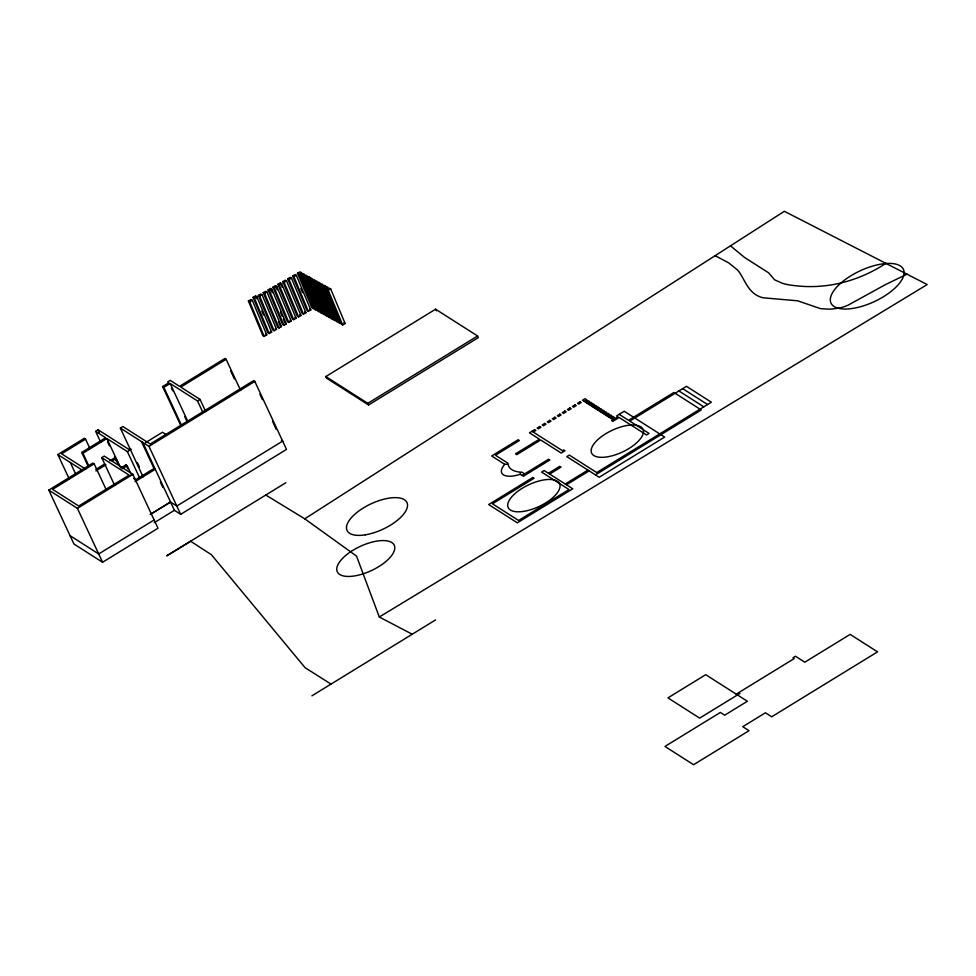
<?xml version="1.0" encoding="UTF-8"?>
<svg xmlns="http://www.w3.org/2000/svg" width="976" height="976" viewBox="0 0 976 976"><rect width="100%" height="100%" fill="white"/><g stroke="black" fill="none" stroke-linecap="round" stroke-linejoin="round"><path stroke-width="1.46" d="M522.16 475.446L548.61 459.208L549.854 460.001L523.404 476.239L520.281 474.251L520.464 472.787M180.963 425.926L162.614 386.569L168.909 382.702L167.665 381.909L170.19 380.372L179.523 386.325L224.883 358.497L226.127 359.29L240.682 390.498M162.614 386.569L163.858 387.362L170.153 383.495L197.542 400.977L202.605 411.823M69.235 478.984L57.852 454.56L84.302 438.322L85.546 439.115L89.975 448.618M95.648 431.368L98.161 429.818L128.661 449.277L129.918 448.509L131.162 449.302L127.392 451.62L106.884 438.541L82.948 453.23L81.703 452.425L105.64 437.748L95.648 431.368L100.711 442.226M85.546 439.115L61.61 453.803L85.778 469.224M226.127 359.29L180.767 387.118L200.068 399.428L205.753 411.64M143.118 476.91L120.353 428.086L122.866 426.549L150.255 444.019L253.565 380.64L254.809 381.433L286.505 449.399L180.682 514.328L174.399 510.314L142.703 442.36M114.607 485.267L101.711 457.634L104.237 456.085L132.87 474.348L158.002 528.236L102.565 562.249L73.932 543.986L48.8 490.098L92.903 463.039L94.147 463.832L106.384 490.086M94.147 463.832L52.57 489.342L78.702 506.019L129.1 475.105L101.711 457.634M197.542 400.977L200.068 399.428M95.904 469.383L104.725 463.966M109.763 460.879L114.802 457.781L116.046 458.586L119.206 465.369M95.892 470.944L105.969 464.759M112.264 460.904L116.046 458.586M145.631 442.579L162.492 432.246L166.298 434.674M120.353 428.086L148.974 446.361L254.809 381.433M120.914 467.992L125.953 464.905L127.197 465.698L131.626 475.19M122.159 468.785L127.197 465.698M48.8 490.098L77.433 508.362L132.87 474.348M135.115 480.082L154.013 468.48L155.257 469.273L135.103 481.644M325.838 376.553L435.613 309.209L477.581 335.988L478.35 337.623L368.574 404.967L326.594 378.188L325.838 376.553L367.806 403.344L368.574 404.967M170.532 502.03L150.365 514.389L170.532 502.03L176.815 506.032L282.65 441.103M98.686 553.953L154.135 519.952M154.245 522.685L174.399 510.314M367.806 403.344L477.581 335.988M285.858 482.705L166.725 555.856L190.625 541.241L211.389 554.697L305.061 667.657L330.998 684.103M533.213 432.039L535.885 430.404L534.641 429.611L529.456 432.795L539.447 439.163L515.511 453.852L516.755 454.645L540.692 439.969L561.2 453.047L564.982 450.729L563.725 449.936L562.469 450.705L531.969 431.246M584.392 401.429L586.905 399.879L585.039 398.696L582.526 400.233L611.769 418.899L614.294 417.362L613.05 416.557L610.525 418.106M585.637 402.222L588.15 400.672L589.394 401.465L586.881 403.015M588.125 403.808L590.639 402.271L591.883 403.064L589.37 404.601M590.614 405.406L593.127 403.857L594.372 404.65L591.859 406.199M593.103 406.992L595.616 405.443L596.861 406.236L594.347 407.785M595.592 408.578L598.105 407.029L599.362 407.822L596.836 409.371M598.081 410.164L600.606 408.615L601.85 409.42L599.325 410.957M600.569 411.75L603.095 410.213L604.339 411.006L601.814 412.543M603.058 413.348L605.584 411.799L606.828 412.592L604.303 414.141M605.547 414.934L608.072 413.385L609.317 414.178L606.791 415.727M608.036 416.52L610.561 414.971L611.806 415.764L609.28 417.313M548.427 473.287L559.76 466.321L561.005 467.114L549.671 474.08M565.226 483.998L587.906 470.09M566.47 484.804L589.15 470.883M595.433 474.885L701.256 409.957L673.879 392.486L628.52 420.314L619.187 414.361M311.917 695.827L435.577 619.906M736.221 694.143L794.183 658.593L792.939 657.8L795.452 656.25L804.785 662.204L850.145 634.388L877.534 651.858L771.699 716.787L765.428 712.785L742.748 726.693L749.019 730.695L693.582 764.708L664.949 746.445L720.386 712.431L724.692 715.176L747.372 701.268L705.721 674.684L667.926 697.877L699.67 718.129L739.991 693.399M304.756 518.817L356.521 556.1L379.298 617.015L927.2 284.553L784.35 211.292L304.756 518.817L265.777 495.039M253.089 297.363L255.541 295.972L256.847 296.704L271.645 332.133L269.193 333.511L267.888 332.792L253.089 297.363L254.394 298.083L269.193 333.511M248.392 301.023L250.991 299.559L252.296 300.291L266.741 334.902L264.154 336.366L262.849 335.634L248.392 301.023L249.697 301.755L264.154 336.366M258.323 295.411L260.775 294.02L262.08 294.752L276.537 329.363L274.085 330.742L272.78 330.022L258.323 295.411L259.64 296.131L274.085 330.742M263.227 292.641L265.667 291.251L266.985 291.983L281.43 326.594L278.977 327.973L277.672 327.253L263.227 292.641L264.533 293.361L278.977 327.973M268.119 289.872L270.572 288.481L271.877 289.213L286.322 323.825L283.882 325.203L282.576 324.483L268.119 289.872L269.425 290.592L283.882 325.203M273.012 287.103L275.464 285.712L276.769 286.444L291.226 321.055L288.774 322.434L287.469 321.714L273.012 287.103L274.329 287.822L288.774 322.434M277.916 284.333L280.356 282.942L281.661 283.674L296.118 318.286L293.666 319.664L292.361 318.945L277.916 284.333L279.221 285.053L293.666 319.664M282.808 281.564L285.26 280.173L286.566 280.905L301.011 315.516L298.571 316.895L297.253 316.175L282.808 281.564L284.114 282.284L298.571 316.895M287.7 278.794L290.153 277.404L291.458 278.136L305.915 312.747L303.463 314.126L302.157 313.406L287.7 278.794L289.006 279.514L303.463 314.126M292.593 276.025L295.045 274.634L296.35 275.366L310.807 309.978L308.355 311.356L307.05 310.636L292.593 276.025L293.91 276.745L308.355 311.356M297.497 273.256L299.937 271.865L301.901 272.951L299.461 274.341L297.497 273.256L311.942 307.867L313.906 308.953L299.461 274.341M254.394 298.083L256.847 296.704M249.697 301.755L252.296 300.291M259.64 296.131L262.08 294.752M264.533 293.361L266.985 291.983M269.425 290.592L271.877 289.213M274.329 287.822L276.769 286.444M279.221 285.053L281.661 283.674M284.114 282.284L286.566 280.905M289.006 279.514L291.458 278.136M293.91 276.745L296.35 275.366M300.767 275.061L303.207 273.683L304.524 274.402L302.072 275.793L300.767 275.061L315.211 309.673L316.517 310.405L302.072 275.793M303.377 276.513L305.83 275.134L307.135 275.854L304.683 277.245L303.377 276.513L317.834 311.124L319.14 311.856L304.683 277.245M305.988 277.965L307.306 278.685L321.751 313.308L320.445 312.576L305.988 277.965L308.44 276.586L309.746 277.306L310.905 280.075M307.306 278.685L309.746 277.306M308.611 279.417L311.063 278.026L312.369 278.758L309.917 280.136L308.611 279.417L323.056 314.028L324.374 314.748L309.917 280.136M311.222 280.868L313.674 279.478L314.98 280.21L312.527 281.588L311.222 280.868L325.679 315.48L326.984 316.2L312.527 281.588M313.845 282.32L316.285 280.929L317.59 281.661L315.15 283.04L313.845 282.32L328.302 316.944L329.607 317.676L315.15 283.04M316.456 283.772L318.908 282.381L320.213 283.101L317.761 284.492L316.456 283.772L330.913 318.383L332.218 319.103L317.761 284.492M319.067 285.212L321.519 283.833L322.824 284.553L320.384 285.944L319.067 285.212L333.524 319.823L334.829 320.555L320.384 285.944M321.69 286.663L322.995 287.395L337.452 322.007L336.134 321.275L321.69 286.663L324.13 285.285L325.447 286.005L326.594 288.774M322.995 287.395L325.447 286.005M324.3 288.115L326.753 286.737L328.058 287.456L325.606 288.847L324.3 288.115L338.757 322.727L340.063 323.459L325.606 288.847M326.923 289.567L329.363 288.188L330.669 288.908L345.126 323.52L342.674 324.91L341.368 324.178L326.923 289.567L328.229 290.299L342.674 324.91M328.229 290.299L330.669 288.908M885.891 263.361C859.148 280.966 827.331 289.469 795.416 285.712A120.28 51.02 -25 0 1 782.313 283.272L774.615 279.819L768.563 272.78L744.651 257.53L730.487 245.854M907.021 274.171L885.769 284.443L847.839 305.305A23.363 9.906 -25 0 1 838.75 308.172L830.271 309.197L820.682 308.697L797.587 300.791L763.208 297.814A55.632 23.595 -25 0 1 757.974 295.935C748.641 291.434 745.091 281.308 739.954 273.109A154.635 65.599 -25 0 0 737.173 269.705L728.706 262.873L715.164 255.7M524.673 473.897L522.05 472.225A40.528 17.19 -25 0 1 508.032 463.283L495.418 455.231L519.354 440.542L518.11 439.749L491.66 455.987L504.763 464.344L507.093 464.259M379.298 617.015L412.189 634.217M343.82 322.8L345.126 323.52M309.502 309.246L310.807 309.978M304.597 312.015L305.915 312.747M299.705 314.784L301.011 315.516M294.813 317.554L296.118 318.286M289.921 320.323L291.226 321.055M286.322 323.825L285.016 323.093L283.284 318.945M281.43 326.594L280.124 325.862L278.392 321.714M275.232 328.631L276.537 329.363M270.328 331.401L271.645 332.133M265.435 334.17L266.741 334.902M682.675 388.643L707.576 404.528M678.906 390.961L703.794 406.846M633.558 417.216L624.225 411.262L616.661 415.898L617.906 416.691L611.61 420.558L612.855 421.351L619.15 417.496L646.539 434.967L649.052 433.417L629.764 421.107L686.457 386.325L711.358 402.21L596.702 472.555L569.313 455.072L566.8 456.622L599.166 477.276L664.68 437.077L634.803 418.021M281.393 440.31L282.637 441.103M133.602 478.46L136.164 480.094M57.852 454.56L82.74 470.444M70.065 535.69L98.698 553.965M435.613 309.209L436.37 310.844M259.897 394.194L262.422 399.623M272.536 421.327L276.33 429.452M230.58 370.709L234.374 378.847M170.153 383.495L187.88 421.498M171.447 388.131L172.715 390.851M184.732 416.63L186.636 420.705M163.858 387.362L181.573 425.353M148.974 446.361L180.682 514.328M141.459 441.555L154.013 468.48M160.381 482.132L162.919 487.585M137.494 462.868L139.397 466.943M127.392 451.62L139.409 477.41M125.953 464.905L127.856 468.968M106.884 438.541L120.17 467.028M107.531 441.811L109.434 445.886M114.497 456.744L117.022 462.173M114.802 457.781L116.071 460.501M98.161 429.818L99.43 432.539M82.948 453.23L88.633 465.442M81.703 452.425L88.023 466.003M70.296 462.502L75.359 473.36M77.433 508.362L102.565 562.249M318.908 282.381L320.055 285.151M300.828 288.481L302.56 292.629M280.356 282.942L282.088 287.103M275.464 285.712L277.196 289.872M270.572 288.481L272.304 292.641M280.393 312.015L282.125 316.175M255.541 295.972L256.676 298.705M261.8 310.966L263.508 315.053M520.281 474.251A21.911 9.296 -25 0 1 504.763 464.344M643.428 432.392L643.257 433.295A28.328 12.017 -25 0 1 610.549 456.207A28.328 12.017 -25 0 1 593.115 445.093A28.328 12.017 -25 0 1 630.386 425.072L631.838 424.987A28.328 12.017 -25 0 1 635.803 425.146L636.974 425.341A28.328 12.017 -25 0 1 642.977 429.159L643.257 429.904A28.328 12.017 -25 0 1 643.428 432.392M903.8 275.134L903.41 276.464A39.943 16.946 -25 0 1 876.79 300.413A39.943 16.946 -25 0 1 839.482 308.526L837.945 308.172A39.943 16.946 -25 0 1 839.445 284.358L841.092 282.869A39.943 16.946 -25 0 1 883.512 263.764L885.647 263.544A39.943 16.946 -25 0 1 903.8 275.134M351.25 551.367L349.64 552.453A31.415 13.322 -25 0 0 337.513 572.192A31.415 13.322 -25 0 0 362.011 574.193L363.902 573.583A31.415 13.322 -25 0 0 394.036 544.815A31.415 13.322 -25 0 0 351.25 551.367M539.679 426.524L537.166 428.061L538.41 428.854L540.924 427.317L539.679 426.524M544.718 423.425L542.205 424.975L543.449 425.768L545.962 424.218L544.718 423.425M549.769 420.339L547.243 421.876L548.488 422.669L551.013 421.132L549.769 420.339M554.807 417.24L552.282 418.789L553.526 419.582L556.052 418.033L554.807 417.24M559.846 414.153L557.32 415.703L558.565 416.496L561.09 414.946L559.846 414.153M564.884 411.055L562.359 412.604L563.603 413.397L566.129 411.848L564.884 411.055M569.923 407.968L567.398 409.517L568.642 410.31L571.167 408.761L569.923 407.968M574.962 404.869L572.436 406.419L573.681 407.212L576.206 405.674L574.962 404.869M580 401.783L577.487 403.332L578.731 404.125L581.245 402.576L580 401.783M532.786 477.496L488.683 504.543L517.317 522.819L572.753 488.805L544.12 470.53L541.595 472.079L568.984 489.549L518.585 520.476L492.453 503.799L534.031 478.289L532.786 477.496M554.636 480.07L553.551 479.814A28.328 12.017 -25 0 0 510.924 497.833A28.328 12.017 -25 0 0 529.919 509.948A28.328 12.017 -25 0 0 559.553 483.632L559.163 482.949A28.328 12.017 -25 0 0 554.636 480.07M365.341 534.824A33.05 14.018 -25 0 0 407.273 503.372A33.05 14.018 -25 0 0 358.399 511.326A33.05 14.018 -25 0 0 365.341 534.824"/></g></svg>
